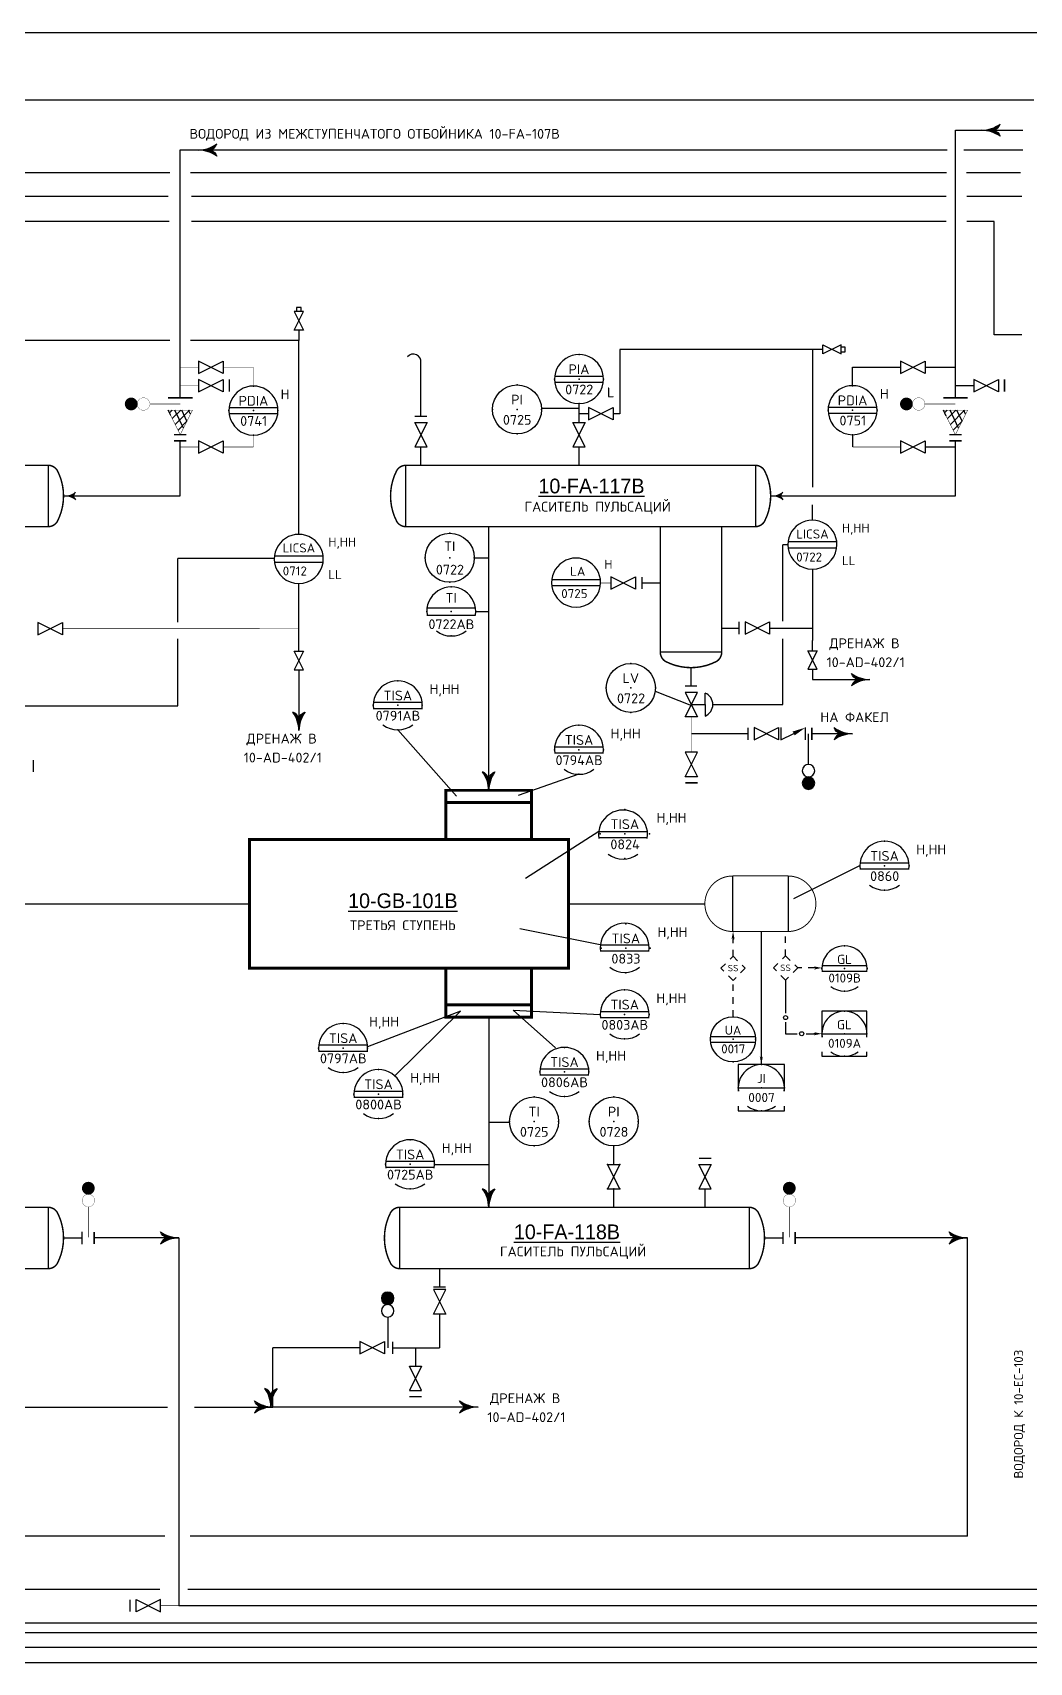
# Model space of a CAD drawing. Extents: x 230 to 652, y 120 to 276.
# Drawn here: x 344.1 to 359.54, y 123.62 to 148.87 of the extents above; entities that cross this region are included whole.
import ezdxf
from ezdxf.enums import TextEntityAlignment as Align

# ---------------------------------------------------------------- set-up
doc = ezdxf.new("R2010")
doc.units = 0
doc.header["$MEASUREMENT"] = 0
for name, pattern in [('DASH', [0.15625, 0.09375, -0.0625]), ('HIDDEN', [0.125, 0.0625, -0.0625]), ('SDASH', [0.09375, 0.046875, -0.046875])]:
    doc.linetypes.add(name, pattern=pattern)
doc.layers.get('0').update_dxf_attribs({"linetype": 'CONTINUOUS'})
for name, color, linetype in [('IN-ATTRIBS', 7, 'CONTINUOUS'), ('IN-ELECTRICAL', 7, 'HIDDEN'), ('IN-EQUIP', 6, 'CONTINUOUS'), ('IN-EQUIPMENT', 7, 'CONTINUOUS'), ('IN-FUTURE', 7, 'DASH'), ('IN-INSTRUMENT', 7, 'SDASH'), ('IN-MAJ-PROC', 3, 'CONTINUOUS'), ('IN-MIN-PROC', 7, 'CONTINUOUS'), ('IN-SOFTWARE', 7, 'CONTINUOUS'), ('IN-TEXT', 51, 'CONTINUOUS')]:
    doc.layers.add(name, color=color, linetype=linetype)
doc.styles.add('ATTRIBS', font='SIMPLEX', dxfattribs={"width": 0.8, "height": 0.125})
doc.styles.add('B2', font='AU101S01', dxfattribs={"height": 0.14})
doc.styles.add('NARROW', font='simplex', dxfattribs={"width": 0.75, "height": 0.1})
doc.styles.add('S1', font='SIMPLEX.shx')
doc.styles.add('SIMPLEX', font='SIMPLEX')

# ---------------------------------------------------------------- blocks, each defined once
blk = doc.blocks.new('BUBTEXT')
at = {"layer": 'IN-ATTRIBS'}
for p in [(0, 0.25), (-0.25, 0), (0, 0), (0.25, 0), (0, -0.25)]:
    blk.add_point(p, dxfattribs=at)
at = {"layer": 'IN-ATTRIBS', "flags": 1}
for tag, style, width, p in [('IDNUM', 'ATTRIBS', 0.8, (0.009, 0.584)), ('DWGNO', 'ATTRIBS', 0.8, (0.003, 0.447)), ('FILENO', 'ATTRIBS', 0.8, (-0.003, 0.311)), ('LOC', 'ATTRIBS', 0.8, (-0.08, -0.422)), ('SIG', 'ATTRIBS', 0.8, (-0.087, -0.563)), ('INSTALL', 'ATTRIBS', 0.8, (-0.087, -0.699)), ('SERV', 'ATTRIBS', 0.8, (-0.083, -0.838)), ('DATE', 'ATTRIBS', 0.8, (-0.088, -0.969)), ('CSYS', 'NARROW', 0.75, (-0.087, -1.243)), ('DES', 'NARROW', 0.75, (-0.087, -1.102))]:
    blk.add_attdef(tag, text='', height=0.1, dxfattribs=dict(at, style=style, width=width)).set_placement(p, align=Align.CENTER)
at = {"layer": 'IN-ATTRIBS', "style": 'ATTRIBS', "flags": 1}
blk.add_attdef('SYSCDI', text='', height=0.1, dxfattribs=at).set_placement((-0.312, 0.312), align=Align.RIGHT)
at = {"layer": 'IN-ATTRIBS', "style": 'S1'}
for tag, p in [('XT', (0.324, 0.257)), ('A1', (0.323, 0.115)), ('A2', (0.323, -0.035)), ('A3', (0.323, -0.185)), ('RES', (0.323, -0.342))]:
    blk.add_attdef(tag, p, '', height=0.1, dxfattribs=at)
at = {"layer": 'IN-ATTRIBS', "style": 'ATTRIBS'}
blk.add_attdef('SYSCDV', text='', height=0.1, dxfattribs=at).set_placement((-0.312, 0.141), align=Align.RIGHT)
at = {"layer": 'IN-ATTRIBS', "style": 'S1'}
for tag, p in [('INSTTYPE', (0, 0.05)), ('TAGNUM', (0.002, -0.156)), ('MD', (0.402, -0.565)), ('SZ', (0.402, -0.696))]:
    blk.add_attdef(tag, text='', height=0.1, dxfattribs=at).set_placement(p, align=Align.CENTER)
blk = doc.blocks.new('PE2')
for points in [[(0, 0, 0.150368), (0.188, 0.062, 0.150368)], [(0.125, 0, 0.206864), (0.188, 0.062, 0.206864)], [(0.125, 0, -0.206864), (0.188, -0.062, -0.206864)]]:
    blk.add_lwpolyline(points, format="xyb")
blk.add_arc((-0.008, -0.336), 0.336, 54.4623, 88.6678)
for points in [[(0, 0), (0.125, 0), (0.04, 0.003), (0.141, 0.008)], [(0, 0), (0.125, 0), (0.04, -0.003), (0.141, -0.008)], [(0.04, 0.003), (0.141, 0.008), (0.079, 0.011), (0.156, 0.019)], [(0.079, 0.011), (0.156, 0.019), (0.117, 0.024), (0.169, 0.031)], [(0.117, 0.024), (0.169, 0.031), (0.154, 0.041), (0.179, 0.046)], [(0.154, 0.041), (0.179, 0.046), (0.188, 0.062)], [(0.04, -0.003), (0.141, -0.008), (0.079, -0.011), (0.156, -0.019)], [(0.079, -0.011), (0.156, -0.019), (0.117, -0.024), (0.169, -0.031)], [(0.117, -0.024), (0.169, -0.031), (0.154, -0.041), (0.179, -0.046)], [(0.154, -0.041), (0.179, -0.046), (0.188, -0.062)]]:
    blk.add_solid(points)
blk = doc.blocks.new('PE13')
at = {"const_width": 0.015}
for points in [[(0, 0), (0.1875, 0)], [(0.1875, 0.0625), (0.1875, -0.0625)]]:
    blk.add_lwpolyline(points, dxfattribs=at)
blk = doc.blocks.new('PF35')
blk.add_lwpolyline([(0, -0.0625), (0.25, 0.0625), (0.25, -0.0625), (0, 0.0625)], close=True)
at = {"layer": 'IN-ATTRIBS', "style": 'S1'}
for tag, p in [('MODE', (0.125, 0.078125)), ('SIZE', (0.125, -0.1875))]:
    blk.add_attdef(tag, text='', height=0.1, dxfattribs=at).set_placement(p, align=Align.CENTER)
blk = doc.blocks.new('PE3')
for points in [[(0, 0, 0.150368), (0.188, 0.062, 0.150368)], [(0.125, 0, 0.206864), (0.188, 0.062, 0.206864)], [(0.125, 0, -0.206864), (0.188, -0.062, -0.206864)]]:
    blk.add_lwpolyline(points, format="xyb")
blk.add_arc((-0.008, -0.336), 0.336, 54.4623, 88.6678)
for points in [[(0, 0), (0.125, 0), (0.04, 0.003), (0.141, 0.008)], [(0, 0), (0.125, 0), (0.04, -0.003), (0.141, -0.008)], [(0.04, 0.003), (0.141, 0.008), (0.079, 0.011), (0.156, 0.019)], [(0.079, 0.011), (0.156, 0.019), (0.117, 0.024), (0.169, 0.031)], [(0.117, 0.024), (0.169, 0.031), (0.154, 0.041), (0.179, 0.046)], [(0.154, 0.041), (0.179, 0.046), (0.188, 0.062)], [(0.04, -0.003), (0.141, -0.008), (0.079, -0.011), (0.156, -0.019)], [(0.079, -0.011), (0.156, -0.019), (0.117, -0.024), (0.169, -0.031)], [(0.117, -0.024), (0.169, -0.031), (0.154, -0.041), (0.179, -0.046)], [(0.154, -0.041), (0.179, -0.046), (0.188, -0.062)]]:
    blk.add_solid(points)
blk = doc.blocks.new('T1FLANGE')
at = {"layer": 'IN-EQUIPMENT', "const_width": 0.015}
blk.add_lwpolyline([(0, 0.0625), (0, -0.0625)], dxfattribs=at)
blk = doc.blocks.new('-ARROW')
blk.add_line((0.085, 0), (0.125, 0))
for points in [[(0.085, 0), (0, 0), (0.085, 0), (0.124, 0.025)], [(0.085, 0), (0, 0), (0.085, 0), (0.124, -0.025)]]:
    blk.add_solid(points)
blk = doc.blocks.new('PH11')
blk.add_lwpolyline([(-0.188, 0), (0, 0.188), (0.188, 0), (0, -0.188), (-0.188, 0)])
at = {"layer": 'IN-ATTRIBS', "style": 'S1', "flags": 1}
for tag, p in [('DWGNO', (-0.003, 0.23)), ('IDNUM', (0.003, 0.367)), ('MODNO', (0, -0.537)), ('SIG', (-0.002, -0.389)), ('ADDR', (0, -0.837)), ('DATE', (-0.008, -0.985))]:
    blk.add_attdef(tag, text='', height=0.1, dxfattribs=at).set_placement(p, align=Align.CENTER)
at = {"layer": 'IN-ATTRIBS', "style": 'S1'}
for tag, p in [('LSYS', (0, -0.047)), ('LNUM', (0.228, -0.183)), ('PT', (0, -0.687))]:
    blk.add_attdef(tag, text='', height=0.1, dxfattribs=at).set_placement(p, align=Align.CENTER)
blk = doc.blocks.new('SOFTCIR')
blk.add_circle((0, 0), 0.266)

msp = doc.modelspace()

# ---------------------------------------------------------------- hatches: boundary and pattern name
at = {"linetype": 'Continuous'}
h = msp.add_hatch(dxfattribs=at)
h.set_pattern_fill('ANSI31', color=2, scale=0.76, style=0)
h.set_pattern_definition([(45, (70.22103, -641.52814), (-0.067175144, 0.067175144), [])])
h.paths.add_polyline_path([(346.574, 143.024), (346.384, 143.024), (346.194, 143.024), (346.384, 142.644)])
h = msp.add_hatch(dxfattribs=at)
h.set_pattern_fill('ANSI31', color=2, scale=0.76, angle=250, style=0)
h.set_pattern_definition([(295, (70.22103, -641.52814), (0.08609924, 0.040148735), [])])
h.paths.add_polyline_path([(346.574, 143.024), (346.384, 143.024), (346.194, 143.024), (346.384, 142.644)])
h = msp.add_hatch(dxfattribs=at)
h.set_pattern_fill('ANSI31', color=2, scale=0.76, angle=250, style=0)
h.set_pattern_definition([(295, (82.2333, -641.52808), (0.08609924, 0.040148735), [])])
h.paths.add_polyline_path([(358.586, 143.024), (358.396, 143.024), (358.206, 143.024), (358.396, 142.644)])
h = msp.add_hatch(dxfattribs=at)
h.set_pattern_fill('ANSI31', color=2, scale=0.76, style=0)
h.set_pattern_definition([(45, (82.2333, -641.52808), (-0.067175144, 0.067175144), [])])
h.paths.add_polyline_path([(358.586, 143.024), (358.396, 143.024), (358.206, 143.024), (358.396, 142.644)])
for points in [[(356.216, 137.245, 1), (356.022, 137.245, 1)], [(349.696, 129.264, -1), (349.502, 129.264, -1)]]:
    msp.add_hatch(color=2).paths.add_polyline_path(points)

# ---------------------------------------------------------------- linework, layer by layer
at = {"color": 6, "linetype": 'Continuous'}
for p, q in [((229.992, 148.873), (499.167, 148.873)), ((229.992, 123.624), (499.167, 123.624))]:
    msp.add_line(p, q, dxfattribs=at)
at = {"color": 3, "linetype": 'Continuous'}
for p, q in [((359.611, 147.824), (284.096, 147.824)), ((358.396, 147.363), (359.441, 147.363)), ((346.384, 147.056), (358.267, 147.056)), ((358.526, 147.056), (359.441, 147.056)), ((326.002, 146.703), (346.225, 146.703)), ((346.543, 146.703), (358.259, 146.703)), ((358.566, 146.703), (359.402, 146.703)), ((326.022, 146.338), (346.196, 146.337)), ((346.558, 146.337), (358.251, 146.337)), ((358.574, 146.337), (359.422, 146.337)), ((346.21, 145.947), (326.002, 145.947)), ((358.251, 145.947), (346.558, 145.947)), ((358.997, 145.947), (358.574, 145.947)), ((358.997, 144.192), (358.997, 145.947)), ((359.422, 144.192), (358.997, 144.192)), ((344.576, 141.694), (346.384, 141.694)), ((355.533, 141.694), (358.396, 141.694)), ((351.163, 138.749), (351.163, 141.219)), ((351.163, 137.277), (351.163, 138.749)), ((351.163, 133.619), (351.163, 131.814)), ((351.163, 131.814), (351.163, 130.864)), ((346.364, 130.199), (345.051, 130.199)), ((346.364, 130.199), (346.364, 124.503)), ((358.584, 130.199), (355.913, 130.199)), ((358.584, 125.578), (358.584, 130.199)), ((346.146, 125.578), (336.771, 125.578)), ((358.584, 125.578), (346.538, 125.578)), ((346.364, 124.503), (392.732, 124.503)), ((336.585, 124.237), (392.732, 124.237)), ((312.176, 124.085), (392.713, 124.085)), ((302.257, 123.858), (392.953, 123.858))]:
    msp.add_line(p, q, dxfattribs=at)
at = {"color": 2}
for p, q in [((348.221, 144.265), (348.221, 144.105)), ((356.34, 143.965), (356.18, 143.965)), ((346.669, 143.594), (347.049, 143.784)), ((347.049, 143.594), (346.669, 143.784)), ((346.669, 143.784), (346.669, 143.594)), ((347.049, 143.784), (347.049, 143.594)), ((357.546, 143.594), (357.926, 143.784)), ((357.926, 143.594), (357.546, 143.784)), ((357.546, 143.784), (357.546, 143.594)), ((357.926, 143.784), (357.926, 143.594)), ((352.71, 142.873), (353.09, 143.063)), ((353.09, 142.873), (352.71, 143.063)), ((346.669, 142.359), (347.049, 142.549)), ((347.049, 142.359), (346.669, 142.549)), ((346.669, 142.549), (346.669, 142.359)), ((347.049, 142.549), (347.049, 142.359)), ((357.546, 142.359), (357.926, 142.549)), ((357.926, 142.359), (357.546, 142.549)), ((357.546, 142.549), (357.546, 142.359)), ((357.926, 142.549), (357.926, 142.359)), ((348.293, 139.003), (348.151, 139.288)), ((348.151, 139.288), (348.293, 139.288)), ((348.293, 139.288), (348.151, 139.003)), ((356.253, 139.012), (356.11, 139.297)), ((356.11, 139.297), (356.253, 139.297)), ((356.253, 139.297), (356.11, 139.012)), ((348.151, 139.003), (348.293, 139.003)), ((356.11, 139.012), (356.253, 139.012)), ((355.689, 138.105), (355.689, 137.915)), ((355.689, 137.915), (355.89, 138.016)), ((356.069, 138.105), (356.069, 137.915)), ((356.119, 137.535), (356.119, 138.01)), ((344.861, 130.294), (344.861, 130.104)), ((349.599, 128.974), (349.599, 128.499))]:
    msp.add_line(p, q, dxfattribs=at)
at = {"color": 5, "linetype": 'Continuous'}
for p, q in [((346.223, 144.105), (342.355, 144.105)), ((348.221, 144.105), (346.542, 144.105)), ((354.35, 143.965), (353.195, 143.965)), ((353.195, 143.965), (353.195, 142.968)), ((356.18, 143.965), (354.35, 143.965)), ((356.18, 143.965), (356.18, 141.833)), ((352.563, 142.834), (352.563, 143.119)), ((352.71, 142.968), (352.563, 142.968)), ((353.195, 142.968), (353.09, 142.968)), ((350.113, 142.169), (350.113, 142.454)), ((352.563, 142.169), (352.563, 142.454)), ((356.18, 141.32), (356.18, 141.556)), ((348.222, 139.003), (348.222, 138.84)), ((356.181, 139.012), (356.181, 138.849)), ((348.222, 138.84), (348.222, 138.06)), ((356.181, 138.849), (357.07, 138.849)), ((347.819, 127.58), (347.819, 128.499)), ((349.167, 128.499), (347.819, 128.499)), ((336.811, 124.756), (346.067, 124.756)), ((346.499, 124.756), (392.713, 124.756))]:
    msp.add_line(p, q, dxfattribs=at)
at = {"linetype": 'Continuous'}
for p, q in [((350.113, 142.929), (350.113, 143.757)), ((352.186, 143.552), (352.94, 143.552)), ((352.186, 143.457), (352.94, 143.457)), ((347.141, 143.065), (347.895, 143.065)), ((347.141, 142.97), (347.895, 142.97)), ((356.425, 143.071), (357.179, 143.071)), ((356.425, 142.976), (357.179, 142.976)), ((355.799, 140.938), (355.721, 140.938)), ((355.721, 139.756), (355.721, 140.938)), ((355.802, 140.987), (356.556, 140.987)), ((355.802, 140.892), (356.556, 140.892)), ((347.841, 140.723), (346.348, 140.723)), ((346.348, 139.738), (346.348, 140.723)), ((347.844, 140.766), (348.598, 140.766)), ((347.844, 140.671), (348.598, 140.671)), ((352.14, 140.4), (352.894, 140.4)), ((352.14, 140.305), (352.894, 140.305)), ((346.348, 138.441), (346.348, 139.48)), ((355.721, 138.462), (355.721, 139.483)), ((343.679, 138.441), (346.348, 138.441)), ((349.378, 138.498), (350.132, 138.498)), ((349.378, 138.403), (350.132, 138.403)), ((354.636, 138.462), (355.721, 138.462)), ((352.185, 137.809), (352.939, 137.809)), ((352.185, 137.714), (352.939, 137.714)), ((352.868, 136.496), (351.735, 135.766)), ((352.868, 136.496), (353.622, 136.496)), ((352.868, 136.401), (353.622, 136.401)), ((356.918, 136.013), (357.673, 136.013)), ((356.918, 135.918), (357.673, 135.918)), ((342.011, 135.377), (347.458, 135.377)), ((352.398, 135.377), (354.513, 135.377)), ((352.893, 134.742), (351.645, 134.987)), ((352.893, 134.742), (353.647, 134.742)), ((352.893, 134.647), (353.647, 134.647)), ((356.33, 134.419), (357.024, 134.419)), ((356.33, 134.331), (357.024, 134.331)), ((352.893, 133.709), (353.647, 133.709)), ((352.893, 133.614), (353.647, 133.614)), ((354.603, 133.321), (355.297, 133.321)), ((356.325, 133.363), (357.025, 133.363)), ((348.531, 133.19), (349.285, 133.19)), ((348.531, 133.095), (349.285, 133.095)), ((354.603, 133.233), (355.297, 133.233)), ((351.959, 132.82), (352.713, 132.82)), ((351.959, 132.725), (352.713, 132.725)), ((349.078, 132.475), (349.832, 132.475)), ((349.078, 132.38), (349.832, 132.38)), ((355.03, 132.527), (355.745, 132.527)), ((349.568, 131.389), (350.322, 131.389)), ((349.568, 131.294), (350.322, 131.294))]:
    msp.add_line(p, q, dxfattribs=at)
at = {"color": 7, "linetype": 'Continuous'}
for p, q in [((352.563, 143.047), (351.982, 143.047)), ((350.94, 140.735), (351.163, 140.735)), ((350.203, 139.962), (350.962, 139.962)), ((350.958, 139.905), (351.162, 139.905)), ((350.203, 139.847), (350.961, 139.847)), ((353.743, 138.672), (354.304, 138.446)), ((349.755, 138.071), (350.667, 137.046)), ((352.562, 137.382), (351.619, 137.053)), ((355.89, 135.456), (356.916, 135.967)), ((350.728, 133.712), (349.285, 133.16)), ((349.71, 132.71), (350.728, 133.712)), ((352.197, 133.143), (351.543, 133.726)), ((351.543, 133.726), (352.89, 133.663)), ((351.486, 131.988), (351.163, 131.988)), ((350.325, 131.339), (351.163, 131.339))]:
    msp.add_line(p, q, dxfattribs=at)
for p, q in [((352.71, 143.063), (352.71, 142.873)), ((353.09, 143.063), (353.09, 142.873))]:
    msp.add_line(p, q)
at = {"color": 5}
for p, q in [((348.222, 139.288), (348.221, 140.339)), ((356.181, 139.297), (356.181, 139.457)), ((341.44, 127.58), (346.185, 127.58)), ((346.603, 127.58), (347.819, 127.58))]:
    msp.add_line(p, q, dxfattribs=at)
at = {"color": 2, "linetype": 'Continuous'}
for p, q in [((354.517, 138.462), (354.517, 138.64)), ((354.305, 138.462), (354.517, 138.462)), ((354.517, 138.462), (354.517, 138.283))]:
    msp.add_line(p, q, dxfattribs=at)
at = {"color": 2}
for points in [[(348.149, 144.55), (348.292, 144.265), (348.149, 144.265), (348.292, 144.55)], [(356.625, 144.036), (356.34, 143.894), (356.34, 144.036), (356.625, 143.894)], [(346.669, 143.31), (347.049, 143.5), (347.049, 143.31), (346.669, 143.5)], [(358.681, 143.31), (359.061, 143.5), (359.061, 143.31), (358.681, 143.5)], [(350.208, 142.454), (350.018, 142.834), (350.208, 142.834), (350.018, 142.454)], [(352.658, 142.454), (352.468, 142.834), (352.658, 142.834), (352.468, 142.454)], [(344.179, 139.543), (344.559, 139.733), (344.559, 139.543), (344.179, 139.733)], [(355.136, 139.552), (355.516, 139.742), (355.516, 139.552), (355.136, 139.742)], [(354.21, 138.652), (354.4, 138.272), (354.21, 138.272), (354.4, 138.652)], [(355.276, 137.915), (355.656, 138.105), (355.656, 137.915), (355.276, 138.105)], [(354.21, 137.725), (354.4, 137.345), (354.21, 137.345), (354.4, 137.725)], [(353.196, 130.959), (353.006, 131.339), (353.196, 131.339), (353.006, 130.959)], [(354.611, 130.959), (354.421, 131.339), (354.611, 131.339), (354.421, 130.959)], [(350.308, 129.401), (350.498, 129.021), (350.308, 129.021), (350.498, 129.401)], [(349.547, 128.404), (349.167, 128.594), (349.167, 128.404), (349.547, 128.594)], [(350.124, 128.214), (349.934, 127.834), (350.124, 127.834), (349.934, 128.214)], [(346.079, 124.598), (345.699, 124.408), (345.699, 124.598), (346.079, 124.408)]]:
    msp.add_lwpolyline(points, close=True, dxfattribs=at)
for points in [[(348.256, 144.55), (348.256, 144.614), (348.185, 144.614), (348.185, 144.55)], [(356.625, 143.929), (356.689, 143.929), (356.689, 144.001), (356.625, 144.001)]]:
    msp.add_lwpolyline(points, dxfattribs=at)
for points, const_width in [([(345.624, 143.07, 1), (345.624, 143.169, 1)], 0.0988), ([(345.814, 143.022, 1), (345.814, 143.216, 1)], 0.0038), ([(357.636, 143.07, 1), (357.636, 143.169, 1)], 0.0988), ([(357.826, 143.022, 1), (357.826, 143.216, 1)], 0.0038), ([(344.91, 130.97, 1), (345.009, 130.97, 1)], 0.0988), ([(355.772, 130.97, 1), (355.871, 130.97, 1)], 0.0988), ([(344.863, 130.78, 1), (345.057, 130.78, 1)], 0.0038), ([(355.725, 130.78, 1), (355.919, 130.78, 1)], 0.0038)]:
    msp.add_lwpolyline(points, format="xyb", close=True, dxfattribs=dict(at, const_width=const_width))
at = {"color": 2, "const_width": 0.0076}
for points in [[(345.909, 143.119), (346.384, 143.119)], [(357.921, 143.119), (358.396, 143.119)], [(344.96, 130.685), (344.96, 130.21)], [(355.822, 130.685), (355.822, 130.21)]]:
    msp.add_lwpolyline(points, dxfattribs=at)
at = {"color": 3, "linetype": 'Continuous'}
for points in [[(344.701, 141.694, 0.206864), (344.763, 141.757)], [(344.701, 141.694, -0.206864), (344.763, 141.632)], [(355.658, 141.694, 0.206864), (355.72, 141.757)], [(355.658, 141.694, -0.206864), (355.72, 141.632)]]:
    msp.add_lwpolyline(points, format="xyb", dxfattribs=at)
for points in [[(357.025, 133.309), (357.025, 133.713), (356.325, 133.713), (356.325, 133.309)], [(356.325, 133.085), (356.325, 133.013), (357.025, 133.013), (357.025, 133.085)], [(355.745, 132.472), (355.745, 132.884), (355.03, 132.884), (355.03, 132.472)], [(355.03, 132.243), (355.03, 132.169), (355.745, 132.169), (355.745, 132.243)]]:
    msp.add_lwpolyline(points)
at = {"const_width": 0.0228}
msp.add_lwpolyline([(344.576, 130.199), (344.861, 130.199)], dxfattribs=at)
for centre, radius in [((351.602, 143.035), 0.38), ((350.56, 140.737), 0.38), ((353.366, 138.72), 0.38), ((354.95, 133.277), 0.35), ((351.866, 132.004), 0.38), ((353.101, 132.004), 0.38)]:
    msp.add_circle(centre, radius)
at = {"linetype": 'Continuous'}
msp.add_arc((349.995, 143.775), 0.119, 351.1344, 139.8314, dxfattribs=at)
for centre, radius, start, end in [((352.563, 143.505), 0.38, 351.1529, 188.8471), ((352.563, 143.505), 0.38, 188.8471, 351.1529), ((347.518, 143.017), 0.38, 351.1529, 188.8471), ((356.802, 143.023), 0.38, 351.1529, 188.8471), ((347.518, 143.017), 0.38, 188.8471, 351.1529), ((356.802, 143.023), 0.38, 188.8471, 351.1529), ((356.179, 140.94), 0.38, 351.1529, 188.8471), ((348.221, 140.719), 0.38, 351.1529, 188.8471), ((348.221, 140.719), 0.38, 188.8471, 351.1529), ((352.517, 140.352), 0.38, 351.1529, 188.8471), ((356.179, 140.94), 0.38, 188.8471, 351.1529), ((350.583, 139.905), 0.38, 351.1529, 188.8471), ((352.517, 140.352), 0.38, 188.8471, 351.1529), ((350.583, 139.905), 0.38, 232.6037, 307.3963), ((349.755, 138.451), 0.38, 351.1529, 188.8471), ((349.755, 138.451), 0.38, 232.6037, 307.3963), ((352.562, 137.762), 0.38, 351.1529, 188.8471), ((352.562, 137.762), 0.38, 232.6037, 307.3963), ((353.245, 136.448), 0.38, 351.1529, 188.8471), ((353.245, 136.448), 0.38, 232.6037, 307.3963), ((357.296, 135.966), 0.38, 351.1529, 188.8471), ((357.296, 135.966), 0.38, 232.6037, 307.3963), ((353.27, 134.694), 0.38, 351.1529, 188.8471), ((356.677, 134.375), 0.35, 351.1529, 188.8471), ((353.27, 134.694), 0.38, 232.6037, 307.3963), ((356.677, 134.375), 0.35, 232.6037, 307.3963), ((353.27, 133.662), 0.38, 351.1529, 188.8471), ((356.675, 133.363), 0.35, 351.1529, 188.8471), ((348.908, 133.142), 0.38, 351.1529, 188.8471), ((353.27, 133.662), 0.38, 232.6037, 307.3963), ((352.336, 132.772), 0.38, 351.1529, 188.8471), ((356.675, 133.363), 0.35, 232.6037, 307.3963), ((348.908, 133.142), 0.38, 232.6037, 307.3963), ((355.388, 132.527), 0.357, 351.1529, 188.8471), ((349.455, 132.428), 0.38, 351.1529, 188.8471), ((352.336, 132.772), 0.38, 232.6037, 307.3963), ((349.455, 132.428), 0.38, 232.6037, 307.3963), ((355.388, 132.527), 0.357, 232.6037, 307.3963), ((349.945, 131.341), 0.38, 351.1529, 188.8471), ((349.945, 131.341), 0.38, 232.6037, 307.3963)]:
    msp.add_arc(centre, radius, start, end)
at = {"color": 2, "linetype": 'Continuous'}
msp.add_arc((354.442, 138.462), 0.194, 292.6677, 67.3323, dxfattribs=at)
at = {"color": 2}
for centre, start, end in [((356.119, 137.438), 0, 180), ((356.119, 137.438), 180, 0), ((356.119, 137.245), 0, 180), ((356.119, 137.245), 180, 0), ((349.599, 129.264), 0, 180), ((349.599, 129.264), 180, 0), ((349.599, 129.071), 0, 180), ((349.599, 129.071), 180, 0)]:
    msp.add_arc(centre, 0.0969, start, end, dxfattribs=at)
at = {"color": 3, "linetype": 'Continuous'}
for points in [[(344.576, 141.694), (344.701, 141.694), (344.616, 141.698), (344.717, 141.702)], [(344.576, 141.694), (344.701, 141.694), (344.616, 141.691), (344.717, 141.686)], [(344.616, 141.698), (344.717, 141.702), (344.655, 141.706), (344.732, 141.713)], [(344.616, 141.691), (344.717, 141.686), (344.655, 141.683), (344.732, 141.676)], [(344.655, 141.706), (344.732, 141.713), (344.693, 141.718), (344.744, 141.726)], [(344.655, 141.683), (344.732, 141.676), (344.693, 141.67), (344.744, 141.663)], [(344.693, 141.718), (344.744, 141.726), (344.729, 141.736), (344.755, 141.741)], [(344.693, 141.67), (344.744, 141.663), (344.729, 141.653), (344.755, 141.648)], [(344.729, 141.736), (344.755, 141.741), (344.763, 141.757)], [(344.729, 141.653), (344.755, 141.648), (344.763, 141.632)], [(355.573, 141.698), (355.674, 141.702), (355.612, 141.706), (355.689, 141.713)], [(355.573, 141.691), (355.674, 141.686), (355.612, 141.683), (355.689, 141.676)], [(355.612, 141.706), (355.689, 141.713), (355.65, 141.718), (355.702, 141.726)], [(355.612, 141.683), (355.689, 141.676), (355.65, 141.67), (355.702, 141.663)], [(355.65, 141.718), (355.702, 141.726), (355.686, 141.736), (355.712, 141.741)], [(355.65, 141.67), (355.702, 141.663), (355.686, 141.653), (355.712, 141.648)], [(355.686, 141.736), (355.712, 141.741), (355.72, 141.757)], [(355.686, 141.653), (355.712, 141.648), (355.72, 141.632)]]:
    msp.add_solid(points, dxfattribs=at)
at = {"color": 2}
msp.add_solid([(355.873, 138.045), (356.069, 138.105), (355.906, 137.986)], dxfattribs=at)
at = {"layer": 'IN-ATTRIBS', "color": 2}
for p in [(353.006, 131.339), (353.101, 131.339), (353.196, 131.339), (353.006, 130.959), (353.101, 130.959), (353.196, 130.959)]:
    msp.add_point(p, dxfattribs=at)
at = {"layer": 'IN-ELECTRICAL'}
for p, q in [((354.95, 134.564), (354.95, 134.837)), ((355.763, 134.569), (355.763, 134.947)), ((356.216, 134.382), (355.95, 134.382)), ((354.95, 133.627), (354.95, 134.197))]:
    msp.add_line(p, q, dxfattribs=at)
at = {"layer": 'IN-ELECTRICAL', "linetype": 'Continuous'}
msp.add_line((355.388, 132.884), (355.388, 134.947), dxfattribs=at)
at = {"layer": 'IN-EQUIPMENT', "color": 6}
for p, q in [((344.338, 142.169), (344.338, 141.219)), ((349.88, 141.219), (349.88, 142.169)), ((355.295, 142.169), (355.295, 141.219)), ((354.773, 139.272), (353.823, 139.272)), ((354.943, 135.807), (354.943, 134.947)), ((355.803, 135.807), (355.803, 134.947)), ((344.338, 130.674), (344.338, 129.724)), ((349.785, 129.724), (349.785, 130.674)), ((355.2, 130.674), (355.2, 129.724))]:
    msp.add_line(p, q, dxfattribs=at)
at = {"layer": 'IN-EQUIPMENT'}
msp.add_line((354.773, 139.647), (355.041, 139.647), dxfattribs=at)
at = {"layer": 'IN-EQUIPMENT', "color": 2}
msp.add_line((355.041, 139.742), (355.041, 139.552), dxfattribs=at)
at = {"layer": 'IN-EQUIPMENT', "color": 2, "const_width": 0.0228}
for points in [[(347.144, 143.5), (347.144, 143.31)], [(359.156, 143.5), (359.156, 143.31)], [(346.194, 143.214), (346.574, 143.214)], [(358.206, 143.214), (358.586, 143.214)], [(350.018, 142.929), (350.208, 142.929)], [(355.181, 137.915), (355.181, 138.105)], [(356.171, 137.915), (356.171, 138.105)], [(344.108, 137.606), (344.108, 137.416)], [(354.4, 137.25), (354.21, 137.25)], [(354.421, 131.434), (354.611, 131.434)], [(345.051, 130.294), (345.051, 130.104)], [(355.913, 130.294), (355.913, 130.104)], [(349.674, 128.404), (349.674, 128.594)], [(349.934, 127.739), (350.124, 127.739)], [(345.604, 124.408), (345.604, 124.598)]]:
    msp.add_lwpolyline(points, dxfattribs=at)
at = {"layer": 'IN-EQUIPMENT', "color": 6}
for points, const_width in [([(338.923, 142.169, 0.267949), (338.781, 142.087, 0.242718), (338.781, 141.301, 0.267949), (338.923, 141.219), (344.338, 141.219, 0.267949), (344.48, 141.301, 0.242718), (344.48, 142.087, 0.267949), (344.338, 142.169)], 0.0228), ([(349.88, 142.169, 0.267949), (349.738, 142.087, 0.242718), (349.738, 141.301, 0.267949), (349.88, 141.219), (355.295, 141.219, 0.267949), (355.437, 141.301, 0.242718), (355.437, 142.087, 0.267949), (355.295, 142.169)], 0.0228), ([(354.943, 135.807), (355.803, 135.807, -1), (355.803, 134.947), (354.943, 134.947, -1)], 0.015), ([(337.973, 130.674, 0.267949), (337.831, 130.592, 0.242718), (337.831, 129.806, 0.267949), (337.973, 129.724), (344.338, 129.724, 0.267949), (344.48, 129.806, 0.242718), (344.48, 130.592, 0.267949), (344.338, 130.674)], 0.0228), ([(349.785, 130.674, 0.267949), (349.643, 130.592, 0.242718), (349.643, 129.806, 0.267949), (349.785, 129.724), (355.2, 129.724, 0.267949), (355.342, 129.806, 0.242718), (355.342, 130.592, 0.267949), (355.2, 130.674)], 0.0228)]:
    msp.add_lwpolyline(points, format="xyb", close=True, dxfattribs=dict(at, const_width=const_width))
at = {"layer": 'IN-EQUIPMENT', "color": 6, "const_width": 0.0228}
msp.add_lwpolyline([(353.823, 141.219), (353.823, 139.272, 0.267949), (353.905, 139.13, 0.242718), (354.691, 139.13, 0.267949), (354.773, 139.272), (354.773, 141.219, 0.80096)], format="xyb", dxfattribs=at)
at = {"layer": 'IN-EQUIPMENT', "color": 6, "const_width": 0.0456}
for points in [[(350.498, 136.374), (350.498, 137.134), (351.828, 137.134), (351.828, 136.374)], [(350.498, 136.944), (351.828, 136.944)], [(347.458, 136.374), (347.458, 134.379), (352.398, 134.379), (352.398, 136.374), (347.458, 136.374)], [(350.498, 134.379), (350.498, 133.619), (351.828, 133.619), (351.828, 134.379)], [(350.498, 133.809), (351.828, 133.809)]]:
    msp.add_lwpolyline(points, dxfattribs=at)
at = {"layer": 'IN-FUTURE', "color": 2, "linetype": 'Continuous', "const_width": 0.0076}
for points in [[(346.384, 142.644), (346.194, 143.024), (346.384, 143.024), (346.574, 143.024)], [(358.396, 142.644), (358.206, 143.024), (358.396, 143.024), (358.586, 143.024)]]:
    msp.add_lwpolyline(points, close=True, dxfattribs=at)
at = {"layer": 'IN-MAJ-PROC'}
for p, q in [((358.396, 143.214), (358.396, 147.361)), ((346.384, 143.214), (346.384, 147.056)), ((346.384, 141.694), (346.384, 142.549)), ((358.396, 141.694), (358.396, 142.549))]:
    msp.add_line(p, q, dxfattribs=at)
at = {"layer": 'IN-MIN-PROC', "color": 5}
for p, q in [((348.221, 142.846), (348.221, 144.105)), ((356.802, 143.689), (357.546, 143.689)), ((356.802, 143.403), (356.802, 143.689)), ((357.926, 143.689), (358.396, 143.689)), ((358.396, 143.405), (358.681, 143.405)), ((348.221, 141.099), (348.221, 142.846)), ((356.802, 142.645), (356.802, 142.454)), ((357.926, 142.454), (358.396, 142.454)), ((356.18, 140.56), (356.181, 139.457)), ((355.516, 139.647), (356.181, 139.647)), ((355.181, 138.01), (354.305, 138.01)), ((356.611, 138.01), (356.171, 138.01)), ((354.516, 130.674), (354.516, 130.959)), ((350.403, 129.021), (350.403, 128.499)), ((349.674, 128.499), (350.403, 128.499)), ((350.029, 128.499), (350.029, 128.214)), ((350.998, 127.58), (347.819, 127.58))]:
    msp.add_line(p, q, dxfattribs=at)
at = {"layer": 'IN-MIN-PROC'}
for p, q in [((353.101, 131.339), (353.101, 131.624)), ((353.101, 130.674), (353.101, 130.959))]:
    msp.add_line(p, q, dxfattribs=at)
at = {"layer": 'IN-MIN-PROC', "color": 5, "const_width": 0.0076}
for points in [[(346.384, 143.689), (346.669, 143.689)], [(347.049, 143.689), (347.519, 143.689)], [(347.518, 143.403), (347.518, 143.689)], [(346.384, 143.405), (346.669, 143.405)], [(346.384, 142.454), (346.669, 142.454)], [(347.049, 142.454), (347.519, 142.454)], [(347.518, 142.645), (347.518, 142.454)], [(356.802, 142.454), (357.546, 142.454)], [(344.559, 139.638), (348.222, 139.64)], [(354.305, 138.272), (354.305, 138.01)], [(354.305, 138.01), (354.305, 137.725)], [(346.364, 124.503), (346.079, 124.503)]]:
    msp.add_lwpolyline(points, dxfattribs=at)
at = {"layer": 'IN-MIN-PROC', "const_width": 0.0076}
msp.add_lwpolyline([(353.056, 140.346), (352.898, 140.346)], dxfattribs=at)
at = {"layer": 'IN-SOFTWARE'}
for p, q in [((355.763, 134.189), (355.763, 133.684)), ((355.763, 133.542), (355.763, 133.363)), ((355.763, 133.363), (355.942, 133.363)), ((356.083, 133.363), (356.216, 133.363))]:
    msp.add_line(p, q, dxfattribs=at)

# ---------------------------------------------------------------- block references
at = {"layer": 'IN-EQUIP', "color": 2, "xscale": 1.52, "yscale": 1.52, "zscale": 1.52, "rotation": 90}
for p in [(346.384, 142.644), (346.384, 142.644), (346.384, 142.549), (346.384, 142.549), (358.396, 142.644), (358.396, 142.644), (358.396, 142.549), (358.396, 142.549)]:
    msp.add_blockref('T1FLANGE', p, dxfattribs=at)
at = {"layer": 'IN-EQUIPMENT', "xscale": -1.52, "yscale": 1.52, "zscale": 1.52}
msp.add_blockref('PE13', (353.823, 140.346), dxfattribs=at)
at = {"layer": 'IN-EQUIPMENT', "color": 7, "xscale": 1.52, "yscale": 1.52, "zscale": 1.52, "rotation": 270}
for p in [(354.298, 139.034), (350.403, 129.724), (350.403, 129.724)]:
    msp.add_blockref('PE13', p, dxfattribs=at)
at = {"layer": 'IN-EQUIPMENT', "color": 7, "xscale": 1.52, "yscale": 1.52, "zscale": 1.52}
msp.add_blockref('PE13', (355.438, 130.199), dxfattribs=at)
at = {"layer": 'IN-INSTRUMENT'}
ref = msp.add_blockref('BUBTEXT', (352.563, 143.505), dxfattribs=dict(at, xscale=1.52, yscale=1.52, zscale=1.52))
ref.add_attrib('INSTTYPE', 'PIA', dxfattribs={"layer": 'IN-ATTRIBS', "height": 0.152, "style": 'S1'}).set_placement((352.562, 143.581), align=Align.CENTER)
ref.add_attrib('TAGNUM', '0722', dxfattribs={"layer": 'IN-ATTRIBS', "height": 0.152, "style": 'S1'}).set_placement((352.566, 143.268), align=Align.CENTER)
ref.add_attrib('A3', 'L', (352.997, 143.224), dxfattribs={"layer": 'IN-ATTRIBS', "height": 0.152, "style": 'S1'})
ref = msp.add_blockref('BUBTEXT', (347.518, 143.017), dxfattribs=dict(at, xscale=1.52, yscale=1.52, zscale=1.52))
ref.add_attrib('INSTTYPE', 'PDIA', dxfattribs={"layer": 'IN-ATTRIBS', "height": 0.152, "style": 'S1'}).set_placement((347.518, 143.093), align=Align.CENTER)
ref.add_attrib('TAGNUM', '0741', dxfattribs={"layer": 'IN-ATTRIBS', "height": 0.152, "style": 'S1'}).set_placement((347.521, 142.78), align=Align.CENTER)
ref.add_attrib('A1', 'H', (347.94, 143.193), dxfattribs={"layer": 'IN-ATTRIBS', "height": 0.152, "style": 'S1'})
at = {"layer": 'IN-INSTRUMENT', "color": 7, "xscale": 1.52, "yscale": 1.52, "zscale": 1.52}
msp.add_blockref('BUBTEXT', (351.602, 143.035), dxfattribs=at).add_auto_attribs({'INSTTYPE': 'PI', 'TAGNUM': '0725'})
at = {"layer": 'IN-INSTRUMENT'}
ref = msp.add_blockref('BUBTEXT', (356.802, 143.023), dxfattribs=dict(at, xscale=1.52, yscale=1.52, zscale=1.52))
ref.add_attrib('INSTTYPE', 'PDIA', dxfattribs={"layer": 'IN-ATTRIBS', "height": 0.152, "style": 'S1'}).set_placement((356.801, 143.099), align=Align.CENTER)
ref.add_attrib('TAGNUM', '0751', dxfattribs={"layer": 'IN-ATTRIBS', "height": 0.152, "style": 'S1'}).set_placement((356.805, 142.786), align=Align.CENTER)
ref.add_attrib('A1', 'H', (357.224, 143.199), dxfattribs={"layer": 'IN-ATTRIBS', "height": 0.152, "style": 'S1'})
ref = msp.add_blockref('BUBTEXT', (350.56, 140.737), dxfattribs=dict(at, xscale=1.52, yscale=1.52, zscale=1.52))
ref.add_attrib('INSTTYPE', 'TI', dxfattribs={"layer": 'IN-ATTRIBS', "height": 0.152, "style": 'S1'}).set_placement((350.559, 140.84), align=Align.CENTER)
ref.add_attrib('TAGNUM', '0722', dxfattribs={"layer": 'IN-ATTRIBS', "height": 0.152, "style": 'S1'}).set_placement((350.563, 140.477), align=Align.CENTER)
ref = msp.add_blockref('BUBTEXT', (350.583, 139.905), dxfattribs=dict(at, xscale=1.52, yscale=1.52, zscale=1.52))
ref.add_attrib('INSTTYPE', 'TI', dxfattribs={"layer": 'IN-ATTRIBS', "height": 0.152, "style": 'S1'}).set_placement((350.582, 140.04), align=Align.CENTER)
ref.add_attrib('TAGNUM', '0722AB', dxfattribs={"layer": 'IN-ATTRIBS', "height": 0.152, "style": 'S1'}).set_placement((350.586, 139.631), align=Align.CENTER)
for p, xscale, yscale, zscale, values in [((353.366, 138.72), 1.52, 1.52, 1.52, {'INSTTYPE': 'LV', 'TAGNUM': '0722'}), ((349.755, 138.451), 1.52, 1.52, 1.52, {'INSTTYPE': 'TISA', 'TAGNUM': '0791AB', 'A1': 'H,HH'}), ((352.562, 137.762), 1.52, 1.52, 1.52, {'INSTTYPE': 'TISA', 'TAGNUM': '0794AB', 'A1': 'H,HH'}), ((353.273, 136.458), 1.52, 1.52, 1.52, {'INSTTYPE': 'TISA', 'TAGNUM': '0824', 'A1': 'H,HH'}), ((357.296, 135.966), 1.52, 1.52, 1.52, {'INSTTYPE': 'TISA', 'TAGNUM': '0860', 'A1': 'H,HH'}), ((353.287, 134.687), 1.52, 1.52, 1.52, {'INSTTYPE': 'TISA', 'TAGNUM': '0833', 'A1': 'H,HH'}), ((356.677, 134.375), 1.4, 1.4, 1.4, {'INSTTYPE': 'GL', 'TAGNUM': '0109B'}), ((353.27, 133.662), 1.52, 1.52, 1.52, {'INSTTYPE': 'TISA', 'TAGNUM': '0803AB', 'A1': 'H,HH'}), ((354.95, 133.277), 1.4, 1.4, 1.4, {'INSTTYPE': 'UA', 'TAGNUM': '0017'}), ((356.675, 133.363), 1.4, 1.4, 1.4, {'INSTTYPE': 'GL', 'TAGNUM': '0109A'}), ((352.336, 132.772), 1.52, 1.52, 1.52, {'INSTTYPE': 'TISA', 'TAGNUM': '0806AB', 'A1': 'H,HH'}), ((355.388, 132.527), 1.43, 1.43, 1.43, {'INSTTYPE': 'JI', 'TAGNUM': '0007'}), ((349.455, 132.428), 1.52, 1.52, 1.52, {'INSTTYPE': 'TISA', 'TAGNUM': '0800AB', 'A1': 'H,HH'}), ((351.866, 132.004), 1.52, 1.52, 1.52, {'INSTTYPE': 'TI', 'TAGNUM': '0725'}), ((353.101, 132.004), 1.52, 1.52, 1.52, {'INSTTYPE': 'PI', 'TAGNUM': '0728'}), ((349.945, 131.341), 1.52, 1.52, 1.52, {'INSTTYPE': 'TISA', 'TAGNUM': '0725AB', 'A1': 'H,HH'})]:
    msp.add_blockref('BUBTEXT', p, dxfattribs=dict(at, xscale=xscale, yscale=yscale, zscale=zscale)).add_auto_attribs(values)
for p in [(354.95, 134.377), (355.763, 134.382)]:
    msp.add_blockref('PH11', p, dxfattribs=at).add_auto_attribs({'LSYS': 'SS'})
ref = msp.add_blockref('BUBTEXT', (348.908, 133.142), dxfattribs=dict(at, xscale=1.52, yscale=1.52, zscale=1.52))
ref.add_attrib('INSTTYPE', 'TISA', dxfattribs={"layer": 'IN-ATTRIBS', "height": 0.152, "style": 'S1'}).set_placement((348.908, 133.218), align=Align.CENTER)
ref.add_attrib('TAGNUM', '0797AB', dxfattribs={"layer": 'IN-ATTRIBS', "height": 0.152, "style": 'S1'}).set_placement((348.911, 132.905), align=Align.CENTER)
ref.add_attrib('A1', 'H,HH', (349.31, 133.474), dxfattribs={"layer": 'IN-ATTRIBS', "height": 0.152, "style": 'S1'})
at = {"layer": 'IN-MAJ-PROC', "color": 7, "xscale": 1.52, "yscale": 1.52, "zscale": 1.52, "rotation": 180}
for p in [(346.364, 130.199), (358.584, 130.199)]:
    msp.add_blockref('PE2', p, dxfattribs=at)
at = {"layer": 'IN-MIN-PROC', "color": 7, "xscale": 1.52, "yscale": 1.52, "zscale": 1.52}
for p in [(358.803, 147.361), (346.666, 147.054)]:
    msp.add_blockref('PE3', p, dxfattribs=at)
at = {"layer": 'IN-MIN-PROC', "xscale": -1.52, "yscale": 1.52, "zscale": 1.52}
msp.add_blockref('PF35', (353.436, 140.346), dxfattribs=at)
at = {"layer": 'IN-MIN-PROC', "color": 7, "xscale": 1.52, "yscale": 1.52, "zscale": 1.52}
for p, rotation in [((357.07, 138.849), 180), ((348.222, 138.06), 89.99999999999999), ((356.801, 138.01), 180), ((351.163, 137.134), 90), ((351.163, 130.674), 90), ((347.789, 127.583), 89.99999999999999), ((347.819, 127.58), 180), ((350.998, 127.58), 180)]:
    msp.add_blockref('PE2', p, dxfattribs=dict(at, rotation=rotation))
at = {"layer": 'IN-SOFTWARE', "xscale": 0.1176581325, "yscale": 0.1176581325, "zscale": 0.1176581325, "rotation": 180}
for p in [(355.763, 133.613), (356.013, 133.363)]:
    msp.add_blockref('SOFTCIR', p, dxfattribs=at)
at = {"layer": 'IN-SOFTWARE', "rotation": 180}
msp.add_blockref('-ARROW', (356.325, 133.363), dxfattribs=at)
at = {"layer": 'IN-TEXT'}
for p, rotation in [((354.95, 134.947), 270), ((356.325, 134.382), 180), ((355.388, 132.892), 90)]:
    msp.add_blockref('-ARROW', p, dxfattribs=dict(at, rotation=rotation))

# ---------------------------------------------------------------- texts
at = {"color": 7, "linetype": 'Continuous'}
for s, style, p in [('LICSA', 'S1', (355.928, 141.035)), ('H,HH', 'SIMPLEX', (356.636, 141.126)), ('LICSA', 'S1', (347.971, 140.819)), ('H,HH', 'SIMPLEX', (348.679, 140.909)), ('H', 'SIMPLEX', (352.955, 140.565)), ('0722', 'S1', (355.928, 140.678)), ('LL', 'SIMPLEX', (356.636, 140.623)), ('0712', 'S1', (347.972, 140.462)), ('LL', 'SIMPLEX', (348.679, 140.407)), ('LA', 'S1', (352.425, 140.457)), ('0725', 'S1', (352.287, 140.112))]:
    msp.add_text(s, height=0.14, dxfattribs=dict(at, style=style)).set_placement(p)
at = {"layer": 'IN-TEXT', "color": 1, "style": 'S1'}
for s, p in [('ВОДОРОД ИЗ МЕЖСТУПЕНЧАТОГО ОТБОЙНИКА 10-FA-107B', (346.528, 147.229)), ('ДРЕНАЖ В', (356.441, 139.336)), ('10-AD-402/1', (356.399, 139.042)), ('НА ФАКЕЛ', (356.301, 138.191)), ('ДРЕНАЖ В', (347.41, 137.859)), ('10-AD-402/1', (347.368, 137.565)), ('ДРЕНАЖ В', (351.184, 127.64)), ('10-AD-402/1', (351.143, 127.347))]:
    msp.add_text(s, height=0.152, dxfattribs=at).set_placement(p)
at = {"layer": 'IN-TEXT', "color": 4}
for s, height, style, p in [('%%U10-FA-117B', 0.228, 'B2', (352.756, 141.849)), ('%%U10-GB-101B', 0.228, 'B2', (349.833, 135.424)), ('ТРЕТЬЯ СТУПЕНЬ', 0.152, 'S1', (349.833, 135.044)), ('%%U10-FA-118B', 0.228, 'B2', (352.376, 130.294))]:
    msp.add_text(s, height=height, dxfattribs=dict(at, style=style)).set_placement(p, align=Align.MIDDLE)
at = {"layer": 'IN-TEXT', "color": 4, "style": 'S1'}
for p in [(352.851, 141.452), (352.471, 129.914)]:
    msp.add_text('ГАСИТЕЛЬ ПУЛЬСАЦИЙ', height=0.152, dxfattribs=at).set_placement(p, align=Align.CENTER)
at = {"layer": 'IN-TEXT', "color": 1, "style": 'SIMPLEX'}
msp.add_text('ВОДОРОД К 10-ЕС-103', height=0.14, rotation=90, dxfattribs=at).set_placement((359.444, 126.472))

doc.saveas('drawing.dxf')
